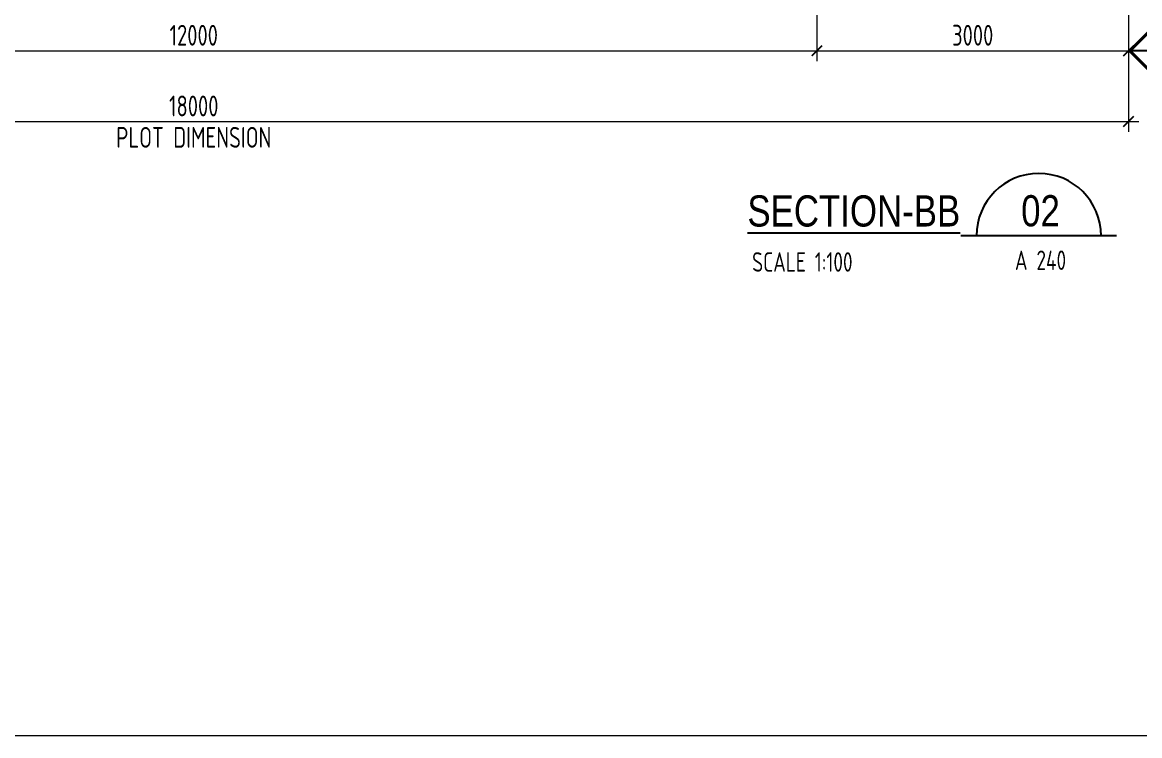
# Model space of a CAD drawing. Header units: millimetres. Extents: x -6181 to 191287, y -8583 to 23546.
# Drawn here: x 89554 to 100311, y -8583 to -1715 of the extents above; entities that cross this region are included whole.
import ezdxf
from ezdxf.enums import TextEntityAlignment as Align

# ---------------------------------------------------------------- set-up
doc = ezdxf.new("R2010")
doc.units = ezdxf.units.MM
doc.header["$MEASUREMENT"] = 0
doc.layers.add('01--VIEW-TITLE', color=7, linetype='Continuous')
doc.layers.add('05--TEXT-2', color=2, linetype='Continuous', lineweight=25)
doc.layers.add('07--DIM-2', color=2, linetype='Continuous', lineweight=25)
doc.layers.add('1735-DT-5BR-SEC_BB$0$00--ORIGIN', color=6, linetype='Continuous', lineweight=0, plot=False)
doc.styles.add('Ariel', font='arial.ttf', dxfattribs={"width": 0.8})
doc.styles.add('ISO', font='isocp2.shx', dxfattribs={"width": 0.8})
doc.dimstyles.new('1-100_AR', dxfattribs={"dimtxt": 200, "dimasz": 100, "dimexe": 100, "dimexo": 100, "dimgap": 0, "dimtad": 0, "dimdec": 0, "dimzin": 12, "dimdsep": 46, "dimtxsty": 'ISO', "dimblk": 'ARCHTICK', "dimcen": 100, "dimdle": 100, "dimclrd": 8, "dimclre": 9, "dimclrt": 2, "dimadec": 0, "dimazin": 0, "dimtfac": 1, "dimtdec": 0, "dimtmove": 0, "dimatfit": 2, "dimldrblk": 'ARCHTICK', "dimfxl": 1, "dimtvp": 0.75, "dimtolj": 1, "dimtzin": 12, "dimlwd": 9, "dimlwe": 9, "dimarcsym": 0})

# ---------------------------------------------------------------- blocks, each defined once
blk = doc.blocks.new('V-TITLE1')
at = {"layer": '01--VIEW-TITLE', "color": 4}
blk.add_line((1000, 0), (-1000, 0), dxfattribs=at)
at = {"layer": '01--VIEW-TITLE', "color": 2}
blk.add_arc((0, 0), 800, 0, 180, dxfattribs=at)
at = {"layer": '01--VIEW-TITLE', "color": 4, "style": 'Ariel', "width": 0.8}
blk.add_attdef('VIEWREF', text='', height=400, dxfattribs=at).set_placement((-1008, 118), align=Align.RIGHT)
blk.add_attdef('VREF', text='', height=400, dxfattribs=at).set_placement((23, 321), align=Align.MIDDLE)
at = {"layer": '01--VIEW-TITLE', "color": 2, "style": 'ISO', "width": 0.8}
blk.add_attdef('SCALE', text='', height=250, dxfattribs=at).set_placement((-1028, -462), align=Align.RIGHT)
blk.add_attdef('DWGREF', text='', height=250, dxfattribs=at).set_placement((23, -315), align=Align.MIDDLE)
blk = doc.blocks.new('1735-DT-5BR-SEC_BB')
at = {"layer": '1735-DT-5BR-SEC_BB$0$00--ORIGIN', "color": 6}
blk.add_lwpolyline([(64718, 16408), (120388, 16408), (120388, -8583), (64718, -8583)], close=True, dxfattribs=at)
blk = doc.blocks.new('_ArchTick')
at = {"color": 0, "const_width": 0.15}
blk.add_lwpolyline([(-0.5, -0.5), (0.5, 0.5)], dxfattribs=at)
blk = doc.blocks.new('*D71')
at = {"layer": '07--DIM-2', "color": 9, "lineweight": 9, "transparency": 16777216}
for p, q in [((100204, -1000), (100204, -2770)), ((82204, -1144), (82204, -2770))]:
    blk.add_line(p, q, dxfattribs=at)
at = {"layer": '07--DIM-2', "color": 8, "lineweight": 9, "transparency": 16777216}
blk.add_line((82104, -2670), (100304, -2670), dxfattribs=at)
at = {"layer": 'Defpoints', "color": 0, "transparency": 16777216}
for p in [(100204, -900), (82204, -1044), (100204, -2670)]:
    blk.add_point(p, dxfattribs=at)
at = {"layer": '07--DIM-2', "color": 8, "lineweight": 9, "transparency": 16777216, "xscale": 100, "yscale": 100, "zscale": 100, "rotation": 180}
blk.add_blockref('_ArchTick', (82204, -2670), dxfattribs=at)
at = {"layer": '07--DIM-2', "color": 8, "lineweight": 9, "transparency": 16777216, "xscale": 100, "yscale": 100, "zscale": 100}
blk.add_blockref('_ArchTick', (100204, -2670), dxfattribs=at)
at = {"layer": '07--DIM-2', "color": 2, "transparency": 16777216, "char_height": 200, "attachment_point": 5, "style": 'ISO'}
for s, insert in [('\\A1;18000', (91204, -2520)), ('\\A1;PLOT DIMENSION', (91204, -2822))]:
    blk.add_mtext(s, dxfattribs=dict(at, insert=insert))
blk = doc.blocks.new('Leader Aero')
at = {"ltscale": 0.03}
blk.add_line((-1.414, 0), (0, 0), dxfattribs=at)
at = {"ltscale": 0.03, "const_width": 0.1}
blk.add_lwpolyline([(-0.707, 0.707), (0, 0), (-0.707, -0.707)], dxfattribs=at)
blk = doc.blocks.new('*D118')
at = {"layer": '07--DIM-2', "color": 9, "lineweight": 9, "transparency": 16777216}
for p, q in [((97204, 350), (97204, -2089)), ((85204, -180), (85204, -2089))]:
    blk.add_line(p, q, dxfattribs=at)
at = {"layer": '07--DIM-2', "color": 8, "lineweight": 9, "transparency": 16777216}
blk.add_line((85104, -1989), (97304, -1989), dxfattribs=at)
at = {"layer": 'Defpoints', "color": 0, "transparency": 16777216}
for p in [(97204, 450), (85204, -80), (97204, -1989)]:
    blk.add_point(p, dxfattribs=at)
at = {"layer": '07--DIM-2', "color": 8, "lineweight": 9, "transparency": 16777216, "xscale": 100, "yscale": 100, "zscale": 100, "rotation": 180}
blk.add_blockref('_ArchTick', (85204, -1989), dxfattribs=at)
at = {"layer": '07--DIM-2', "color": 8, "lineweight": 9, "transparency": 16777216, "xscale": 100, "yscale": 100, "zscale": 100}
blk.add_blockref('_ArchTick', (97204, -1989), dxfattribs=at)
at = {"layer": '07--DIM-2', "color": 2, "transparency": 16777216, "insert": (91204, -1839), "char_height": 200, "attachment_point": 5, "style": 'ISO'}
blk.add_mtext('\\A1;12000', dxfattribs=at)
blk = doc.blocks.new('*D119')
at = {"layer": '07--DIM-2', "color": 9, "lineweight": 9, "transparency": 16777216}
for p, q in [((97204, 350), (97204, -2089)), ((100204, -1000), (100204, -2089))]:
    blk.add_line(p, q, dxfattribs=at)
at = {"layer": '07--DIM-2', "color": 8, "lineweight": 9, "transparency": 16777216}
blk.add_line((97104, -1989), (100304, -1989), dxfattribs=at)
at = {"layer": 'Defpoints', "color": 0, "transparency": 16777216}
for p in [(97204, 450), (100204, -900), (100204, -1989)]:
    blk.add_point(p, dxfattribs=at)
at = {"layer": '07--DIM-2', "color": 8, "lineweight": 9, "transparency": 16777216, "xscale": 100, "yscale": 100, "zscale": 100, "rotation": 180}
blk.add_blockref('_ArchTick', (97204, -1989), dxfattribs=at)
at = {"layer": '07--DIM-2', "color": 8, "lineweight": 9, "transparency": 16777216, "xscale": 100, "yscale": 100, "zscale": 100}
blk.add_blockref('_ArchTick', (100204, -1989), dxfattribs=at)
at = {"layer": '07--DIM-2', "color": 2, "transparency": 16777216, "insert": (98704, -1839), "char_height": 200, "attachment_point": 5, "style": 'ISO'}
blk.add_mtext('\\A1;3000', dxfattribs=at)

msp = doc.modelspace()

# ---------------------------------------------------------------- block references
msp.add_blockref('1735-DT-5BR-SEC_BB', (0, 0))

# ---------------------------------------------------------------- next in the draw order: block references
ref = msp.add_blockref('V-TITLE1', (99340, -3769.3), dxfattribs=dict(xscale=0.75, yscale=0.75, zscale=0.75))
ref.add_attrib('VREF', '02', dxfattribs={"layer": '01--VIEW-TITLE', "color": 4, "height": 300, "style": 'Ariel', "width": 0.8}).set_placement((99357, -3528.7, 16042302.1), align=Align.MIDDLE)
ref.add_attrib('VIEWREF', '%%USECTION-BB', dxfattribs={"layer": '01--VIEW-TITLE', "color": 4, "height": 300, "style": 'Ariel', "width": 0.8}).set_placement((98583.7, -3680.8, 16042302.1), align=Align.RIGHT)
ref.add_attrib('DWGREF', 'A 240', dxfattribs={"layer": '01--VIEW-TITLE', "color": 2, "height": 187.5, "style": 'ISO', "width": 0.8}).set_placement((99357, -4005.2, 16042302.1), align=Align.MIDDLE)
ref.add_attrib('SCALE', 'SCALE 1:100', dxfattribs={"layer": '01--VIEW-TITLE', "color": 2, "height": 187.5, "style": 'ISO', "width": 0.8}).set_placement((97547.2, -4115.8, 16042302.1), align=Align.RIGHT)

# ---------------------------------------------------------------- next in the draw order: dimensions: what is measured, and where the dimension line sits
at = {"layer": '07--DIM-2'}
for base, p1, p2, picture, middle in [((97203.6, -1988.7), (85203.6, -80), (97203.6, 450), '*D118', (91203.6, -1838.6)), ((100203.6, -1988.7), (97203.6, 450), (100203.6, -900), '*D119', (98703.6, -1838.7))]:
    dim = msp.add_linear_dim(base=base, p1=p1, p2=p2, dimstyle='1-100_AR', override={"dimtmove": 1}, dxfattribs=at)
    dim.commit()
    dim.dimension.update_dxf_attribs({"geometry": picture, "text_midpoint": middle})
dim = msp.add_linear_dim(base=(100203.6, -2670.5), p1=(82203.6, -1043.7), p2=(100203.6, -900), angle=180, text='<>\\X PLOT DIMENSION', dimstyle='1-100_AR', override={"dimgap": 50, "dimtmove": 1}, dxfattribs=at)
dim.commit()
dim.dimension.update_dxf_attribs({"geometry": '*D71', "text_midpoint": (91203.6, -2670.5)})

# ---------------------------------------------------------------- next in the draw order: leaders
at = {"layer": '05--TEXT-2'}
msp.add_leader([(100216.1, -1988.7), (102592.6, -1988.7)], dimstyle='1-100_AR', override={"dimasz": 300, "dimgap": 0, "dimtad": 0, "dimldrblk": 'Leader Aero'}, dxfattribs=at)

doc.saveas('drawing.dxf')
